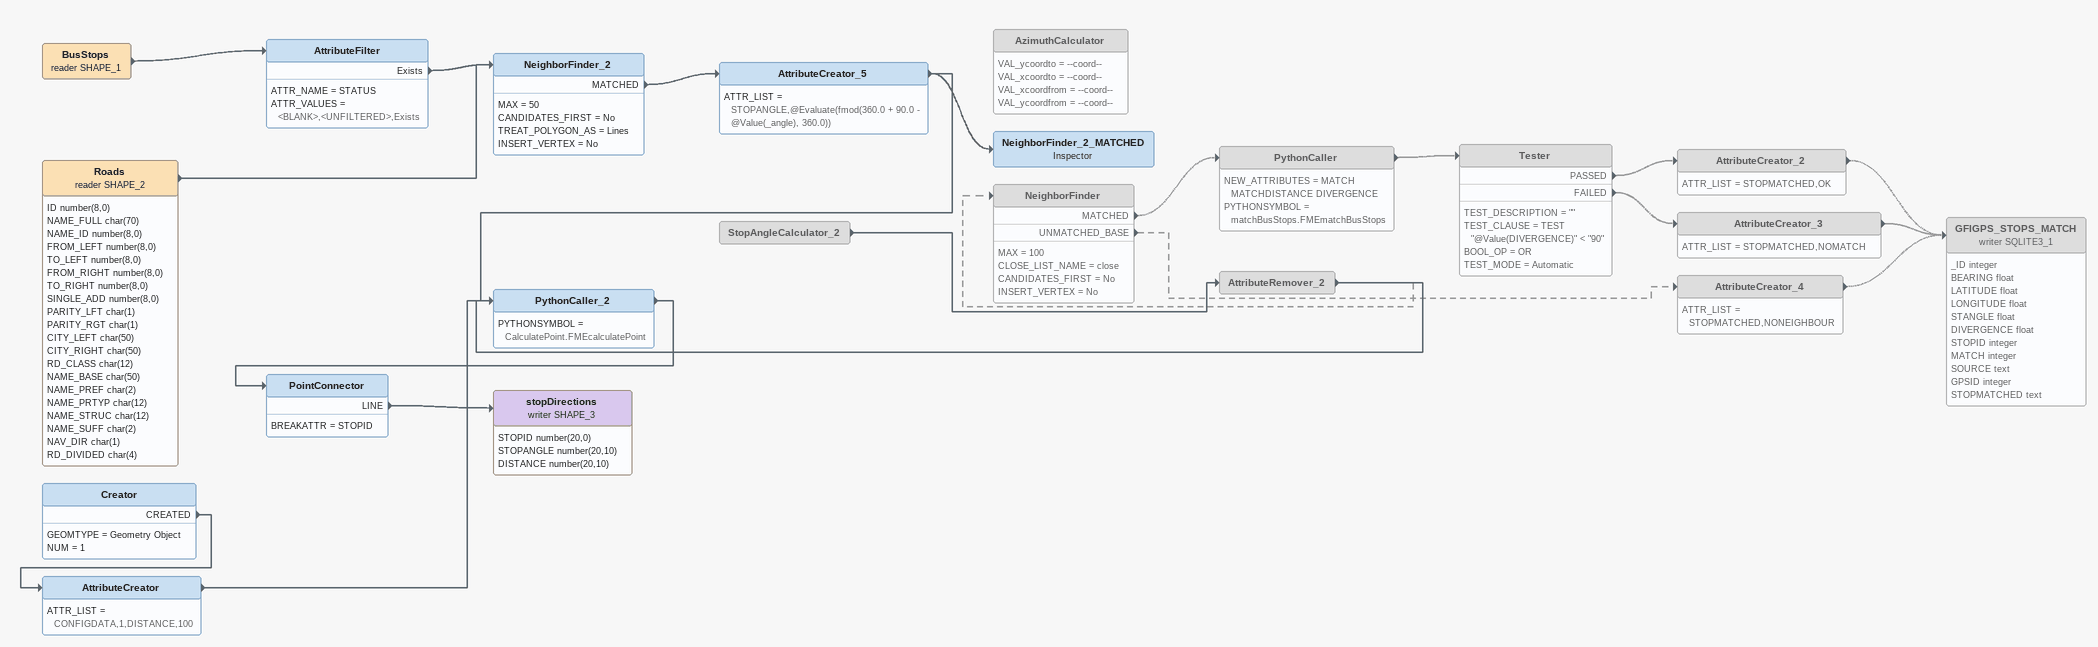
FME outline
BusStops (reader SHAPE_1)
    -> AttributeFilter
AttributeFilter
    ATTR_NAME = STATUS
    ATTR_VALUES = <BLANK>,<UNFILTERED>,Exists
    Exists -> NeighborFinder_2
Roads (reader SHAPE_2)
    attributes: ID number(8,0), NAME_FULL char(70), NAME_ID number(8,0), FROM_LEFT number(8,0), TO_LEFT number(8,0), FROM_RIGHT number(8,0), TO_RIGHT number(8,0), SINGLE_ADD number(8,0), PARITY_LFT char(1), PARITY_RGT char(1), CITY_LEFT char(50), CITY_RIGHT char(50), RD_CLASS char(12), NAME_BASE char(50), NAME_PREF char(2), NAME_PRTYP char(12), NAME_STRUC char(12), NAME_SUFF char(2), NAV_DIR char(1), RD_DIVIDED char(4)
    -> NeighborFinder_2
NeighborFinder_2
    MAX = 50
    CANDIDATES_FIRST = No
    TREAT_POLYGON_AS = Lines
    INSERT_VERTEX = No
    MATCHED -> AttributeCreator_5
AttributeCreator_5
    ATTR_LIST = STOPANGLE,@Evaluate(fmod(360.0 + 90.0 - @Value(_angle), 360.0))
    -> PythonCaller_2
    -> NeighborFinder_2_MATCHED
NeighborFinder_2_MATCHED: Inspector
Creator
    GEOMTYPE = Geometry Object
    NUM = 1
    CREATED -> AttributeCreator
AttributeCreator
    ATTR_LIST = CONFIGDATA,1,DISTANCE,100
    -> PythonCaller_2
StopAngleCalculator_2 [off]
    -> AttributeRemover_2
AttributeRemover_2 [off]
    -> NeighborFinder [off]
    -> PythonCaller_2
NeighborFinder [off]
    MAX = 100
    CLOSE_LIST_NAME = close
    CANDIDATES_FIRST = No
    INSERT_VERTEX = No
    MATCHED -> PythonCaller [off]
    UNMATCHED_BASE -> AttributeCreator_4 [off]
PythonCaller [off]
    NEW_ATTRIBUTES = MATCH MATCHDISTANCE DIVERGENCE
    PYTHONSYMBOL = matchBusStops.FMEmatchBusStops
    -> Tester [off]
Tester [off]
    TEST_DESCRIPTION = ""
    TEST_CLAUSE = TEST "@Value(DIVERGENCE)" < "90"
    BOOL_OP = OR
    TEST_MODE = Automatic
    PASSED -> AttributeCreator_2 [off]
    FAILED -> AttributeCreator_3 [off]
AttributeCreator_2 [off]
    ATTR_LIST = STOPMATCHED,OK
    -> GFIGPS_STOPS_MATCH (writer SQLITE3_1) [off]
AttributeCreator_3 [off]
    ATTR_LIST = STOPMATCHED,NOMATCH
    -> GFIGPS_STOPS_MATCH (writer SQLITE3_1) [off]
AttributeCreator_4 [off]
    ATTR_LIST = STOPMATCHED,NONEIGHBOUR
    -> GFIGPS_STOPS_MATCH (writer SQLITE3_1) [off]
GFIGPS_STOPS_MATCH (writer SQLITE3_1) [off]
    attributes: _ID integer, BEARING float, LATITUDE float, LONGITUDE float, STANGLE float, DIVERGENCE float, STOPID integer, MATCH integer, SOURCE text, GPSID integer, STOPMATCHED text
PythonCaller_2
    PYTHONSYMBOL = CalculatePoint.FMEcalculatePoint
    -> PointConnector
PointConnector
    BREAKATTR = STOPID
    LINE -> stopDirections (writer SHAPE_3)
stopDirections (writer SHAPE_3)
    attributes: STOPID number(20,0), STOPANGLE number(20,10), DISTANCE number(20,10)
AzimuthCalculator [off]
    VAL_ycoordto = --coord--
    VAL_xcoordto = --coord--
    VAL_xcoordfrom = --coord--
    VAL_ycoordfrom = --coord--
